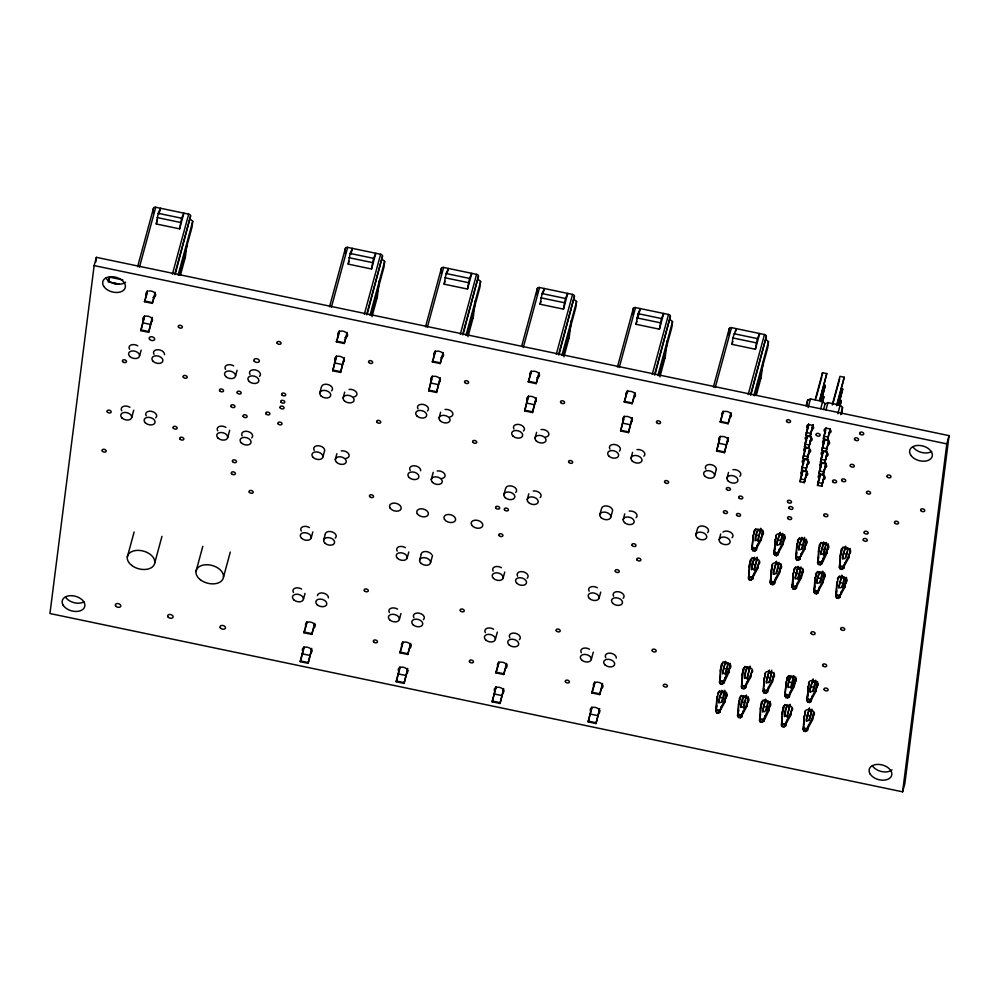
<?xml version="1.0" encoding="UTF-8"?>
<svg xmlns="http://www.w3.org/2000/svg" width="999" height="999" viewBox="0 0 999 999"><rect width="100%" height="100%" fill="white"/><g stroke="black" fill="none" stroke-linecap="round" stroke-linejoin="round"><path stroke-width="1.5" d="M726.485 692.295C727.022 699.687 720.491 704.919 720.104 712.162L718.443 713.236L716.645 712.849L715.709 711.238L716.995 697.227L719.442 690.821M716.47 708.466L716.995 697.227M720.679 668.231L720.154 679.457L720.679 668.231L723.126 661.825M720.866 709.377L725.012 701.885L726.148 693.806M720.516 676.56L719.392 682.242L720.329 683.853L722.127 684.228L723.788 683.166L728.683 672.889L729.807 666.196M729.757 668.968L730.169 663.299M748.338 696.865C748.863 704.258 742.332 709.49 741.957 716.733L740.284 717.794L738.486 717.419L737.549 715.808L738.835 701.798L741.283 695.379M738.311 713.024L738.835 701.798M742.519 672.802L741.995 684.028L742.519 672.802L744.967 666.383M749.575 564.135L749.038 575.362L749.575 564.135L752.01 557.717M742.707 713.948L746.852 706.455L747.989 698.376M755.694 528.721L753.258 535.139L751.972 549.15L752.909 550.761L754.707 551.136L756.368 550.062C756.755 542.819 763.286 537.587 762.749 530.194M753.258 535.139L751.972 549.15M757.117 547.277L761.263 539.785L762.437 530.319M760.676 706.368L760.152 717.594L760.676 706.368L763.124 699.949M763.86 687.212L763.998 680.269L765.434 673.451L765.059 676.348M764.36 677.372L763.086 691.383L764.01 692.994L765.821 693.368L767.482 692.295C767.869 685.052 774.4 679.832 773.863 672.427M780.906 563.761C781.443 571.153 774.912 576.386 774.525 583.628L772.864 584.702L771.066 584.328L770.129 582.717L772.477 564.785L772.115 567.682M770.891 579.932L771.415 568.706M760.526 714.697L759.402 720.379L760.339 721.99L762.137 722.364L763.798 721.303L768.693 711.026L769.804 704.332M769.754 707.105L770.179 701.423M784.59 534.765C785.127 542.157 778.596 547.39 778.209 554.632L776.548 555.706L774.749 555.332L773.813 553.708L776.161 535.789L774.725 542.607M774.575 550.936L775.099 539.697M768.231 689.522L772.377 682.017L773.488 675.324M775.286 580.844L779.42 573.351L780.544 566.658M778.97 551.848L783.104 544.355L784.252 536.276M782.529 710.938L782.005 722.165L782.529 710.938L784.964 704.52M788.648 675.524L786.213 681.942L784.927 695.953L785.863 697.564L787.662 697.939L789.322 696.865C789.709 689.622 796.24 684.39 795.704 676.997M786.213 681.942L784.927 695.953M802.759 568.331C803.283 575.724 796.752 580.956 796.365 588.199L794.704 589.273L792.906 588.886L791.97 587.275L793.256 573.264L795.704 566.858M792.731 584.502L793.256 573.264M806.443 539.335C806.967 546.728 800.436 551.96 800.049 559.203L798.388 560.264L796.59 559.89L795.654 558.279L796.94 544.268L799.387 537.849M796.415 555.494L796.94 544.268M790.084 694.08L794.217 686.588L795.366 678.508M797.127 585.414L801.273 577.922L802.384 571.228M800.811 556.418L804.957 548.926L806.093 540.846M803.87 725.349L803.995 718.406L805.431 711.588L805.069 714.485M804.37 715.509L803.084 729.52L804.02 731.131L805.818 731.505L807.479 730.431C807.929 724.1 812.574 719.442 813.81 713.336L812.387 720.154L808.241 727.647M817.544 681.568C818.081 688.96 811.55 694.193 811.163 701.435L809.502 702.509L807.704 702.122L806.767 700.511L809.115 682.592L807.679 689.41M807.529 697.739L808.054 686.5M824.6 572.902C825.124 580.294 818.606 585.526 818.218 592.769L816.558 593.831L814.747 593.456L813.823 591.845L815.097 577.834L817.544 571.416M814.572 589.06L815.097 577.834M813.448 716.233L813.498 713.461M818.78 548.838L818.256 560.064L818.78 548.838L821.228 542.42M811.925 698.651L816.058 691.158L817.207 683.079M818.968 589.984L823.114 582.492L824.25 574.413M818.631 557.167L817.507 562.849L818.431 564.46L820.241 564.835L821.902 563.773L826.797 553.496L827.934 545.404M827.859 549.575L828.283 543.893M846.44 577.459C846.977 584.865 840.446 590.084 840.059 597.34L838.398 598.401L836.6 598.026L835.664 596.415L836.95 582.405L839.385 575.986M836.413 593.631L836.95 582.405M850.124 548.463C850.661 555.869 844.13 561.088 843.743 568.331L842.082 569.405L840.284 569.03L839.347 567.42L840.634 553.409L843.069 546.99M840.097 564.635L840.634 553.409M840.808 594.555L844.954 587.05L846.103 578.97M721.965 702.11C728.621 688.486 718.593 689.685 718.843 702.921M780.069 544.58C786.725 530.956 776.685 532.155 776.947 545.392M801.91 549.15C808.566 535.526 798.538 536.725 798.788 549.962M820.079 582.717C826.722 569.093 816.695 570.292 816.957 583.516M813.024 691.383C819.679 677.759 809.652 678.958 809.902 692.195M847.864 549.974C844.455 544.705 842.719 557.529 842.482 559.09M94.143 265.584L49.95 613.523L902.609 791.82L904.857 783.566L949.05 435.639L96.391 257.342L94.143 265.584L946.815 443.881L902.609 791.82M95.792 261.975L96.391 257.342M108.978 281.718L109.553 277.148L122.889 279.932M152.909 212.775L153.496 208.192A2.11 1.374 15.2 0 1 155.732 207.255L188.699 214.148A2.11 1.374 15.2 0 1 190.584 215.946L175.125 274.575M152.235 319.031L148.639 332.292L140.809 330.657L144.468 315.734M155.369 293.169L152.31 303.359L144.48 301.723L147.377 290.659M179.62 228.858L181.593 218.207L183.891 213.137L179.62 228.858L156.269 223.976L158.229 213.324L160.539 208.254L158.991 213.973M148.639 332.292L152.298 317.37M152.31 303.359L155.207 292.295M180.482 275.037L185.364 257.043L186.913 244.93M190.185 219.143L192.732 221.254L191.97 227.322L178.933 275.262M344.842 252.909L345.417 248.326A2.11 1.374 15.2 0 1 347.652 247.377L380.631 254.27A2.11 1.374 15.2 0 1 382.517 256.081L367.045 314.71M344.156 359.165L340.559 372.427L332.729 370.779L336.388 355.856M347.29 333.291L344.23 343.494L336.401 341.858L339.298 330.794M371.541 268.993L373.514 258.341L375.811 253.271L371.541 268.993L348.189 264.111L350.162 253.459L352.46 248.389L350.911 254.108M311.688 650.062L308.092 663.311L300.262 661.675L303.921 646.753M314.822 624.188L311.763 634.39L303.933 632.742L306.83 621.69M340.559 372.427L344.218 357.505M344.23 343.494L347.128 332.43M308.092 663.311L311.75 648.388M311.763 634.39L314.66 623.326M371.99 316.671L377.297 297.178L379.408 280.519M382.105 259.278L384.665 261.376L383.891 267.445L370.866 315.397M440.796 272.977L441.383 268.381A2.11 1.374 15.2 0 1 443.618 267.445L476.585 274.338A2.11 1.374 15.2 0 1 478.471 276.149L463.012 334.777M440.122 379.233L436.526 392.482L428.696 390.846L432.355 375.924M443.256 353.359L440.197 363.561L432.367 361.925L435.264 350.861M467.507 289.061L469.48 278.409L471.778 273.339L467.507 289.061L444.155 284.178L446.116 273.526L448.426 268.456L447.265 272.739M407.654 670.129L404.046 683.378L396.216 681.743L399.875 666.82M410.776 644.255L407.729 654.445L399.887 652.809L402.784 641.745M436.526 392.482L440.184 377.56M440.197 363.561L443.094 352.497M404.046 683.378L407.704 668.456M407.729 654.445L410.626 643.393M467.957 336.738L473.251 317.245L475.374 300.587M478.071 279.345L480.619 281.443L479.845 287.512L466.82 335.464M536.563 294.568L537.337 288.449A2.11 1.374 15.2 0 1 539.572 287.512L572.552 294.405A2.11 1.374 15.2 0 1 574.437 296.204L558.965 354.845M535.689 400.774L532.479 412.55L524.65 410.914L528.309 395.991M539.21 373.426L536.163 383.628L528.321 381.993L531.218 370.929M563.473 309.128L565.434 298.476L567.744 293.406L563.473 309.128L540.109 304.245L542.082 293.581L544.38 288.524L543.219 292.807M503.608 690.197L500.012 703.446L492.182 701.81L495.841 686.887M506.743 664.323L503.683 674.512L495.854 672.876L498.751 661.813M532.479 412.55L536.138 397.627M536.163 383.628L539.06 372.565M500.012 703.446L503.671 688.523M503.683 674.512L506.58 663.448M563.923 356.805L569.218 337.312L571.328 320.654M574.025 299.4L576.585 301.511L575.811 307.58L562.787 355.532M632.529 314.635L633.304 308.516A2.11 1.374 15.2 0 1 635.539 307.58L668.506 314.473A2.11 1.374 15.2 0 1 670.391 316.271L654.932 374.912M632.442 417.894L628.446 432.617L620.616 430.981L624.275 416.059M635.177 393.494L632.117 403.696L624.288 402.048L627.185 390.996M659.427 329.183L661.4 318.531L663.698 313.474L659.427 329.183L636.076 324.3L638.036 313.649L640.347 308.591L637.624 318.594M599.575 710.264L595.978 723.513L588.136 721.877L591.795 706.955M602.322 685.789L599.65 694.58L591.82 692.944L594.717 681.88M628.446 432.617L632.105 417.694M632.117 403.696L635.014 392.632M595.978 723.513L599.625 708.591M599.65 694.58L602.547 683.516M659.877 376.873L665.172 357.38L667.295 340.721M669.992 319.468L672.539 321.578L671.778 327.647L658.753 375.599M728.483 334.702L729.27 328.584A2.11 1.374 15.2 0 1 731.505 327.647L764.472 334.54A2.11 1.374 15.2 0 1 766.358 336.338L750.886 394.98M728.408 437.962L724.412 452.684L716.57 451.048L720.229 436.126M731.143 413.561L728.084 423.751L720.254 422.115L723.151 411.051M755.394 349.25L757.354 338.599L759.665 333.541L755.394 349.25L732.042 344.368L732.854 337.949L736.313 328.646L735.526 331.506M724.412 452.684L728.059 437.762M728.084 423.751L730.981 412.699M715.709 711.238L716.832 705.556M721.74 664.323L720.304 671.128M716.645 712.849L717.007 709.952L716.083 708.341M720.329 683.853L720.691 680.956L719.767 679.345M718.443 713.236L718.818 710.326L720.479 709.265L721.228 706.48M722.127 684.228L722.502 681.33L724.163 680.269L730.119 666.071M756.255 395.429L761.138 377.435L763.061 362.3M721.478 693.219L721.852 690.321L718.843 701.398L719.929 702.722L721.59 701.972L724.6 690.896M722.527 673.925L725.536 661.326L722.514 672.402C725.923 677.672 727.659 664.847 727.896 663.286M720.104 712.162L720.479 709.265M723.788 683.166L724.163 680.269M724.55 680.381L724.912 677.484M765.958 339.535L768.506 341.646L767.731 347.714L754.707 395.654M724.188 693.244L724.55 690.346M724.225 693.793L724.625 690.621M725.012 701.885L725.374 698.988M728.683 672.889L729.058 669.992M726.073 697.964L726.435 695.067M749.412 572.464L748.288 578.146L749.225 579.757L751.023 580.132L752.684 579.058C753.134 572.727 757.779 568.069 759.015 561.962L757.579 568.781L753.433 576.286M750.636 560.214L749.2 567.032M753.945 534.115L754.32 531.218M749.225 579.757L749.587 576.86L748.651 575.249M752.909 550.761L753.271 547.864L752.334 546.241M751.023 580.132L751.385 577.235L753.046 576.161L753.808 573.376M754.707 551.136L755.069 548.239L756.73 547.165L757.492 544.38M751.423 569.817L754.42 557.217M752.684 579.058L753.046 576.161M756.368 550.062L756.73 547.165M757.13 557.242C758.266 562.15 755.544 557.942 754.058 560.127M757.854 541.396L760.813 528.246M756.83 560.427L757.192 557.517M737.549 715.808L738.686 710.127M739.897 697.889L738.473 704.695M742.369 681.131L741.233 686.812L742.17 688.423L743.968 688.798L745.641 687.737C746.078 681.393 750.724 676.748 751.96 670.641L750.536 677.459L746.39 684.952M743.581 668.88L742.157 675.699M738.486 717.419L738.86 714.522L737.924 712.911M742.17 688.423L742.544 685.526L741.608 683.915M757.579 568.781L757.954 565.884M761.263 539.785L761.638 536.888M762.324 535.876L762.699 532.966M740.284 717.794L740.659 714.897L742.319 713.835L743.081 711.051M743.968 688.798L744.342 685.901L746.003 684.827L746.765 682.055M741.957 716.733L742.319 713.835M745.641 687.737L746.003 684.827M746.465 695.192L746.066 698.363L745.329 697.152L743.443 697.527L740.684 707.492M750.149 666.196L747.115 679.058M746.852 706.455L747.215 703.558M750.536 677.459L750.898 674.55M747.914 702.534L748.276 699.637M770.129 582.717L771.253 577.035M773.813 553.708L774.937 548.026M771.066 584.328L771.428 581.418L770.504 579.807M774.749 555.332L775.112 552.422L774.188 550.811M772.864 584.702L773.238 581.805L774.899 580.731L775.649 577.946M776.548 555.706L776.922 552.797L778.583 551.735L779.332 548.951M773.263 574.388L776.385 561.538M779.582 535.689L780.069 532.542M775.898 564.685L776.585 561.313M779.907 535.214L780.269 532.317M774.525 583.628L774.899 580.731M778.209 554.632L778.583 551.735M782.329 536.263L782.692 533.366L779.682 544.443L777.684 545.079L776.935 543.868L779.944 532.792M761.75 702.447L760.314 709.265M760.339 721.99L760.701 719.093L759.764 717.482M764.01 692.994L764.385 690.097L763.448 688.486M779.42 573.351L779.794 570.454M783.104 544.355L783.478 541.458M780.494 569.43L780.856 566.533M784.178 540.434L784.54 537.537M762.137 722.364L762.499 719.467L764.16 718.393L770.129 704.208M765.821 693.368L766.183 690.471L767.844 689.397L768.606 686.613M762.537 712.05L765.534 699.462L762.524 710.539C765.933 715.808 767.669 702.984 767.906 701.423M766.221 683.054L769.218 670.454L766.208 681.543C769.617 686.812 771.353 673.988 771.59 672.414M765.172 702.359L765.659 699.2M768.855 673.363L769.342 670.204M763.798 721.303L764.16 718.393M767.482 692.295L767.844 689.397M764.547 718.518L764.922 715.621M769.342 682.242L771.765 670.217M807.142 404.208L807.654 400.137L810.489 398.951L822.714 401.511L825.099 403.796L823.551 409.515M768.693 711.026L769.068 708.116M772.377 682.017L772.739 679.12M773.438 678.109L773.813 675.199M807.354 471.366L804.295 482.604L800.037 481.718L802.684 470.454M802.984 458.516L803.346 455.681L807.604 456.568L807.242 459.403L802.984 458.516L805.656 448.676M811.388 437.962L808.715 447.802L804.457 446.915L807.105 435.651M813.248 424.962L810.189 436.201L805.931 435.314L808.578 424.051M804.295 482.604L806.942 471.341M806.131 468.169L801.872 467.282L801.51 470.117L805.768 471.004L808.416 459.74M808.715 447.802L811.363 436.538M810.189 436.201L812.836 424.937M791.97 587.275L793.094 581.593M795.654 558.279L796.777 552.597M793.955 572.252L794.317 569.355M792.906 588.886L793.281 585.988L792.344 584.378M796.59 559.89L796.965 556.992L796.028 555.382M794.704 589.273L795.079 586.363L796.74 585.302L797.489 582.517M798.388 560.264L798.763 557.367L800.424 556.306L801.173 553.521M822.177 375.524L822.527 372.702L826.785 373.589L819.917 400.374M795.104 578.958L798.114 566.358L795.104 577.434L796.191 578.758L797.851 578.009L800.861 566.933M801.423 540.259L801.797 537.362L798.788 548.439L799.874 549.762L801.535 549.013L804.545 537.937M796.365 588.199L796.74 585.302M800.049 559.203L800.424 556.306M804.17 540.834L804.495 537.387M782.367 719.268L781.243 724.949L782.18 726.56L783.978 726.935L785.639 725.861C786.088 719.53 790.733 714.872 791.97 708.766L790.534 715.584L786.4 723.089M783.591 707.017L782.155 713.835M787.274 678.021L786.9 680.918L788.973 677.172M821.003 396.191L823.838 396.79L822.676 402.609M782.18 726.56L782.542 723.663L781.605 722.052M785.863 697.564L786.225 694.655L785.289 693.044M801.273 577.922L801.635 575.024M804.957 548.926L805.319 546.028M802.334 574L802.697 571.103M806.018 545.004L806.38 542.107M783.978 726.935L784.34 724.038L786.013 722.964L786.762 720.179M787.662 697.939L788.024 695.042L789.697 693.968L790.446 691.183M785.639 725.861L786.013 722.964M789.322 696.865L789.697 693.968M824.412 476.411L821.74 486.251L817.482 485.364L820.129 474.1M826.273 463.411L823.213 474.65L818.955 473.763L821.603 462.5M824.562 462.937L827.234 453.096L824.687 463.049L820.429 462.162L823.076 450.899M828.708 441.496L826.161 451.461L821.902 450.561L824.55 439.298M823.376 438.961L823.738 436.138L827.996 437.025L827.634 439.86L823.376 438.961L825.661 430.532M790.147 704.32L787.125 717.195M790.534 715.584L790.908 712.687M794.217 686.588L794.592 683.691M795.279 682.667L795.654 679.77M821.74 486.251L824.387 474.987M823.213 474.65L825.861 463.386M824.687 463.049L827.334 451.785M826.161 451.461L828.808 440.184M813.823 591.845L814.947 586.163M819.842 544.917L818.418 551.735M814.747 593.456L815.122 590.559L814.185 588.948M818.431 564.46L818.805 561.563L817.869 559.952M816.558 593.831L816.92 590.933L818.581 589.872L819.342 587.087M820.241 564.835L820.604 561.938L822.264 560.864L828.233 546.678M832.254 404.795L839.984 376.348L844.242 377.235L836.962 405.519M818.218 592.769L818.581 589.872M821.902 563.773L822.264 560.864M822.652 560.988L823.026 558.091M841.695 414.21L842.557 407.442L840.159 405.157L827.934 402.597L825.099 403.796M822.339 574.4L822.726 571.228M806.767 700.511L807.891 694.829M804.02 731.131L804.395 728.221L803.458 726.61M807.704 702.122L808.066 699.225L807.142 697.614M823.114 582.492L823.476 579.595M826.797 553.496L827.16 550.586M824.175 578.571L824.55 575.674M805.818 731.505L806.193 728.608L807.854 727.534L808.603 724.75M809.502 702.509L809.877 699.6L811.538 698.538L812.287 695.754M806.218 721.191L809.34 708.341M812.537 682.492L813.024 679.332M808.853 711.488L809.552 708.116M812.861 682.017L813.236 679.12M807.479 730.431L807.854 727.534M811.163 701.435L811.538 698.538M815.284 683.066L815.659 680.169L812.649 691.246L810.639 691.882L809.889 690.671L812.911 679.595M812.387 720.154L812.749 717.257M816.058 691.158L816.433 688.261M817.132 687.237L817.494 684.34M835.664 596.415L836.787 590.734M839.347 567.42L840.471 561.738M841.695 549.487L840.259 556.306M836.6 598.026L836.962 595.129L836.026 593.518M840.284 569.03L840.646 566.133L839.709 564.522M838.398 598.401L838.76 595.504L840.421 594.43L841.183 591.645M842.082 569.405L842.444 566.508L844.105 565.434L844.867 562.649M838.798 588.086L841.92 575.237M845.117 549.4L845.604 546.241M840.059 597.34L840.421 594.43M843.743 568.331L844.105 565.434M844.954 587.05L845.329 584.153M844.492 565.559L848.638 558.054L849.013 555.157M846.016 583.141L846.39 580.244M850.074 551.236L848.638 558.054M137.612 266.671L153.496 208.192M139.435 267.22L155.732 207.255M156.269 223.976L157.43 219.693M145.629 298.551L147.54 291.521M140.809 330.657L144.405 317.395M139.573 355.894L141.134 350.137M131.756 417.407L133.704 410.214M172.402 274.126L188.699 214.148M174.7 274.425L190.584 215.946M178.084 275.187L192.732 221.254M127.31 557.055L134.128 531.967M154.783 562.812L161.975 536.326M235.539 375.961L237.1 370.204M227.722 437.475L229.67 430.282M195.991 571.428L202.809 546.328M223.476 577.172L230.294 552.072M329.533 306.793L345.417 248.326M331.356 307.355L347.652 247.377M348.189 264.111L348.963 261.251M319.767 393.044L321.328 387.287M337.55 338.686L339.086 333.067M332.729 370.779L336.326 357.53M322.952 456.855L324.513 451.098M364.335 314.248L380.631 254.27M343.119 397.927L344.692 392.17M366.621 314.548L382.517 256.081M370.005 315.322L384.665 261.376M311.263 537.662L312.824 531.905M335.314 459.44L336.875 453.683M303.446 599.175L305.02 593.418M323.626 540.247L325.187 534.49M305.457 628.171L306.993 622.552M300.262 661.675L303.858 648.426M425.499 326.86L441.383 268.381M427.322 327.422L443.618 267.445M444.155 284.178L444.93 281.318M433.516 358.753L435.04 353.134M428.696 390.846L431.893 379.071M460.289 334.315L476.585 274.338M439.085 417.994L440.646 412.237M462.587 334.615L478.471 276.149M465.971 335.389L480.619 281.443M407.23 557.717L408.791 551.972M431.268 479.508L433.229 472.315M399.413 619.23L400.974 613.486M419.592 560.314L421.153 554.557M401.423 648.239L402.947 642.619M396.216 681.743L399.825 668.493M430.581 562.612L432.53 555.419M521.865 345.429L537.337 288.449M523.276 347.49L539.572 287.512M540.109 304.245L540.896 301.386M531.006 373.201L528.321 381.993M524.65 410.914L528.658 396.191M503.883 494.692L505.444 488.936M556.256 354.383L572.552 294.405M535.052 438.062L536.613 432.305M558.553 354.682L574.437 296.204M561.925 355.457L576.585 301.511M503.184 577.784L504.745 572.04M527.235 499.575L528.796 493.818M495.379 639.298L497.327 632.105M497.39 668.306L498.913 662.687M492.182 701.81L496.178 687.087M617.419 366.995L633.304 308.516M619.243 367.557L635.539 307.58M636.076 324.3L636.85 321.453M627.734 390.447L624.288 402.048M620.616 430.981L623.813 419.205M599.837 514.76L601.398 509.003M610.826 517.057L612.399 511.301M652.21 374.45L668.506 314.473M631.006 458.129L632.567 452.372M654.507 374.75L670.391 316.271M657.891 375.512L672.539 321.578M599.15 597.852L600.711 592.107M623.201 519.642L624.762 513.886M591.333 659.365L593.294 652.172M593.344 688.373L594.88 682.754M588.136 721.877L591.745 708.616M713.373 387.063L729.27 328.584M715.209 387.624L731.505 327.647M732.042 344.368L732.816 341.508M722.926 413.324L720.254 422.115M716.57 451.048L719.779 439.273M695.804 534.815L697.364 529.07M714.61 475.611L716.171 469.855M748.176 394.518L764.472 334.54M726.972 478.196L728.533 472.44M750.474 394.817L766.358 336.338M753.845 395.579L768.506 341.646M719.155 539.697L720.716 533.953M752.884 538.036L753.596 535.427M757.729 529.607C756.992 531.106 752.21 543.256 757.841 539.885L760.851 528.796M755.107 540.821C756.655 539.235 755.793 527.497 760.439 531.143M754.045 558.603C753.308 560.102 748.526 572.252 754.158 568.881L757.167 557.792M716.62 700.137L717.694 696.216M725.274 674.5L727.909 664.797M754.17 570.392L756.805 560.701M806.106 405.869L807.654 400.137M808.154 407.542L810.489 398.951M815.209 399.65L822.527 372.702M806.418 432.604L808.703 424.175M805.931 435.314L808.603 425.474M816.071 397.989L821.765 377.023M804.944 444.205L807.229 435.776M804.457 446.915L807.504 435.676M771.041 571.603L771.752 568.993M803.471 455.806L805.631 447.252M747.002 667.282C746.265 668.768 741.483 680.931 747.115 677.547L750.124 666.47M819.467 400.537L826.785 373.589M810.064 436.088L813.111 424.837M744.367 678.483C745.366 676.96 745.616 664.585 749.774 669.093M776.26 561.788L773.251 572.877L774.35 574.188L775.998 573.451L779.02 562.362M801.997 467.407L804.158 458.853M801.885 468.706L804.557 458.866M820.841 401.66L825.311 385.189L821.29 401.498M808.591 447.689L811.263 437.849M800.524 479.008L802.809 470.566M800.037 481.718L802.709 471.878M807.604 456.568L809.515 449.55M820.766 408.666L823.838 396.79M807.117 459.29L809.789 449.45M776.385 573.576C776.373 571.753 781.63 562.712 776.223 564.21M807.242 459.403L809.914 449.562M743.318 696.278C742.582 697.764 737.799 709.927 743.431 706.543L746.44 695.466M805.768 471.004L808.316 461.051M804.17 482.48L806.842 472.639M743.431 708.066L745.691 699.75M825.986 409.765L827.934 402.597M823.863 436.251L826.023 427.697M832.704 404.632L839.622 379.183M822.389 447.852L824.674 439.423M821.902 450.561L824.575 440.721M796.578 547.165L797.639 543.256M820.916 459.453L823.201 451.024M820.429 462.162L823.488 450.924M827.996 437.025L830.281 428.596M836.513 405.681L844.242 377.235M827.634 439.86L830.181 429.895M819.442 471.053L821.727 462.612M818.955 473.763L821.628 463.923M838.286 405.307L842.769 388.836L838.748 405.144M763.998 680.269L764.71 677.659M817.969 482.654L820.254 474.213M792.894 576.173L793.593 573.551M817.482 485.364L819.779 476.923M839.659 406.431L841.295 400.437L840.122 406.256M837.824 413.748L840.159 405.157M763.086 691.383L763.835 688.598M823.089 474.537L825.761 464.697M840.609 414.597L842.557 407.442M821.615 486.126L824.287 476.298M797.851 579.532C798.588 578.034 803.371 565.884 797.739 569.255M766.033 709.852C767.12 708.316 769.979 699.712 765.284 702.097M823.638 541.933L820.629 553.009L821.378 554.22L823.376 553.583L826.385 542.507L826.011 545.404L825.274 544.193L823.388 544.567L820.641 554.52M785.838 684.839L786.55 682.23M814.734 580.731L815.796 576.823M823.388 555.094L825.636 546.79M790.684 676.41C789.947 677.909 785.164 690.059 790.796 686.688L793.805 675.599M788.061 687.624C788.186 672.802 798.376 674.475 790.808 688.199M819.58 572.315C818.843 573.801 814.06 585.963 819.692 582.579L822.701 571.503M787 705.406C786.263 706.905 781.48 719.055 787.112 715.684L790.122 704.595M784.377 716.62C785.926 715.034 785.064 703.296 789.709 706.942M845.479 546.49L842.469 557.579C845.878 562.849 847.614 550.024 847.851 548.451M836.575 585.302L837.637 581.381M845.978 556.893L847.489 551.361M841.795 575.499L838.785 586.575C842.194 591.845 843.93 579.02 844.167 577.459M803.995 718.406L804.707 715.796M803.084 729.52L803.845 726.735M841.92 587.275C843.206 585.851 846.453 575.074 841.433 578.396M809.227 708.591L806.218 719.68L807.304 720.991L808.965 720.254L811.975 709.165M809.34 720.379C809.327 718.543 814.585 709.515 809.178 711.013M946.815 443.881L949.05 435.639M109.553 277.148L108.129 281.793L119.306 284.128M144.48 301.723L145.242 299.613M336.401 341.858L337.175 339.747M303.933 632.742L305.082 629.582M432.367 361.925L433.129 359.815M399.887 652.809L401.036 649.65M495.854 672.876L497.002 669.717M591.82 692.944L592.969 689.772M725.162 664.223L726.448 663.436L727.709 663.985M768.968 673.101L771.39 673.126M158.229 213.324L181.593 218.207M350.162 253.459L373.514 258.341M446.116 273.526L469.48 278.409M542.082 293.581L565.434 298.476M638.036 313.649L661.4 318.531M734.003 333.716L757.354 338.599M157.08 217.557L180.432 222.44M349.001 257.692L372.365 262.575M444.967 277.759L468.319 282.642M540.934 297.827L564.285 302.709M636.887 317.894L660.252 322.777M732.854 337.949L756.206 342.844M119.206 284.253L113.362 283.029L116.221 284.116M806.293 432.48L810.551 433.379M144.58 300.974L152.41 302.61M336.501 341.096L344.33 342.744M432.467 361.163L440.297 362.799M528.421 381.231L536.251 382.867M624.387 401.298L632.217 402.934M720.341 421.366L728.171 423.002M804.819 444.08L809.078 444.98M822.264 447.727L826.523 448.626M820.791 459.328L825.049 460.227M142.557 322.764L150.387 324.4M334.478 362.887L342.307 364.523M430.444 382.954L438.274 384.59M526.398 403.022L534.228 404.657M622.365 423.089L630.194 424.725M718.318 443.156L726.161 444.792M819.317 470.929L823.576 471.828M140.896 329.895L148.739 331.531M332.829 370.03L340.659 371.665M428.783 390.097L436.613 391.733M524.75 410.164L532.579 411.8M620.716 430.232L628.546 431.868M716.67 450.299L724.5 451.935M800.399 478.883L804.657 479.77M817.844 482.529L822.102 483.416M753.271 547.864L755.069 548.239M775.112 552.422L776.922 552.797M796.965 556.992L798.763 557.367M818.805 561.563L820.604 561.938M840.646 566.133L842.444 566.508M749.587 576.86L751.385 577.235M771.428 581.418L773.238 581.805M793.281 585.988L795.079 586.363M815.122 590.559L816.92 590.933M836.962 595.129L838.76 595.504M720.691 680.956L722.502 681.33M742.544 685.526L744.342 685.901M764.385 690.097L766.183 690.471M786.225 694.655L788.024 695.042M808.066 699.225L809.877 699.6M717.007 709.952L718.818 710.326M738.86 714.522L740.659 714.897M760.701 719.093L762.499 719.467M782.542 723.663L784.34 724.038M804.395 728.221L806.193 728.608M304.033 631.992L311.863 633.628M399.987 652.06L407.817 653.696M495.954 672.127L503.783 673.763M591.908 692.195L599.737 693.83M302.01 653.783L309.84 655.419M397.964 673.85L405.794 675.486M493.931 693.918L501.76 695.554M589.885 713.985L597.727 715.621M300.349 660.926L308.179 662.562M396.316 680.993L404.145 682.629M492.282 701.061L500.112 702.697M588.236 721.116L596.066 722.764M892.045 769.879A11.613 7.555 15.2 0 1 872.402 765.771M84.178 601.773A11.613 7.555 15.2 0 1 65.447 597.027M125.612 282.155A11.613 7.555 15.2 0 1 105.969 278.059M931.655 451.536A11.613 7.555 15.2 0 1 912.924 446.79M802.234 475.199A3.571 2.323 15.2 0 1 801.747 471.516A3.571 2.323 15.2 0 1 807.092 472.627A3.571 2.323 15.2 0 1 805.718 475.936M819.679 478.858A3.571 2.323 15.2 0 1 819.192 475.162A3.571 2.323 15.2 0 1 824.537 476.273A3.571 2.323 15.2 0 1 823.164 479.582M803.708 463.611A3.571 2.323 15.2 0 1 803.221 459.915A3.571 2.323 15.2 0 1 808.566 461.026A3.571 2.323 15.2 0 1 807.192 464.335M819.979 466.133A3.571 2.323 15.2 0 1 821.665 463.236A3.571 2.323 15.2 0 1 826.323 465.084A3.571 2.323 15.2 0 1 824.637 467.982M804.008 450.886A3.571 2.323 15.2 0 1 805.681 447.989A3.571 2.323 15.2 0 1 810.351 449.837A3.571 2.323 15.2 0 1 808.666 452.734M822.627 455.656A3.571 2.323 15.2 0 1 822.14 451.96A3.571 2.323 15.2 0 1 827.484 453.084A3.571 2.323 15.2 0 1 826.111 456.381M806.655 440.409A3.571 2.323 15.2 0 1 806.168 436.713A3.571 2.323 15.2 0 1 811.513 437.824A3.571 2.323 15.2 0 1 810.139 441.133M822.926 442.944A3.571 2.323 15.2 0 1 824.612 440.035A3.571 2.323 15.2 0 1 829.27 441.883A3.571 2.323 15.2 0 1 827.584 444.78M806.955 427.697A3.571 2.323 15.2 0 1 808.628 424.787A3.571 2.323 15.2 0 1 813.298 426.635A3.571 2.323 15.2 0 1 811.613 429.533M825.574 432.455A3.571 2.323 15.2 0 1 825.087 428.758A3.571 2.323 15.2 0 1 830.431 429.882A3.571 2.323 15.2 0 1 829.058 433.191M410.177 470.429A5.632 3.659 15.2 0 1 414.198 465.771A5.632 3.659 15.2 0 1 420.666 470.754M437.25 470.979A5.632 3.659 15.2 0 1 444.58 473.876A5.632 3.659 15.2 0 1 441.945 478.446M417.982 408.953A5.632 3.659 15.2 0 1 423.439 404.47A5.632 3.659 15.2 0 1 427.51 410.951M445.054 409.503A5.632 3.659 15.2 0 1 452.397 412.4A5.632 3.659 15.2 0 1 449.75 416.97M154.008 354.358A5.632 3.659 15.2 0 1 158.029 349.7A5.632 3.659 15.2 0 1 164.498 354.67M129.583 349.25A5.632 3.659 15.2 0 1 131.019 345.017A5.632 3.659 15.2 0 1 137.725 345.829M146.204 415.834A5.632 3.659 15.2 0 1 151.661 411.351A5.632 3.659 15.2 0 1 155.719 417.819M121.778 410.726A5.632 3.659 15.2 0 1 123.214 406.493A5.632 3.659 15.2 0 1 129.92 407.305M249.987 374.425A5.632 3.659 15.2 0 1 255.432 369.942A5.632 3.659 15.2 0 1 259.503 376.411M225.549 369.318A5.632 3.659 15.2 0 1 226.985 365.085A5.632 3.659 15.2 0 1 233.691 365.896M242.17 435.901A5.632 3.659 15.2 0 1 247.627 431.418A5.632 3.659 15.2 0 1 251.698 437.887M217.745 430.794A5.632 3.659 15.2 0 1 219.168 426.561A5.632 3.659 15.2 0 1 225.886 427.372M314.21 450.374A5.632 3.659 15.2 0 1 318.231 445.716A5.632 3.659 15.2 0 1 324.7 450.686M341.283 450.911A5.632 3.659 15.2 0 1 348.626 453.808A5.632 3.659 15.2 0 1 345.979 458.379M321.516 386.913A5.632 3.659 15.2 0 1 328.883 384.827A5.632 3.659 15.2 0 1 331.543 390.884M349.101 389.435A5.632 3.659 15.2 0 1 356.431 392.332A5.632 3.659 15.2 0 1 353.783 396.903M601.598 508.591A5.632 3.659 15.2 0 1 607.554 506.081A5.632 3.659 15.2 0 1 612.587 510.889M629.17 511.101A5.632 3.659 15.2 0 1 635.726 513.074A5.632 3.659 15.2 0 1 636.051 517.669M609.914 449.088A5.632 3.659 15.2 0 1 615.359 444.605A5.632 3.659 15.2 0 1 619.43 451.086M636.975 449.625A5.632 3.659 15.2 0 1 643.543 451.598A5.632 3.659 15.2 0 1 643.856 456.193M505.631 488.523A5.632 3.659 15.2 0 1 512.999 486.438A5.632 3.659 15.2 0 1 515.659 492.495M533.216 491.033A5.632 3.659 15.2 0 1 539.772 493.007A5.632 3.659 15.2 0 1 540.084 497.602M513.948 429.021A5.632 3.659 15.2 0 1 519.405 424.538A5.632 3.659 15.2 0 1 523.464 431.019M541.021 429.558A5.632 3.659 15.2 0 1 548.351 432.467A5.632 3.659 15.2 0 1 545.716 437.038M697.552 528.646A5.632 3.659 15.2 0 1 704.919 526.573A5.632 3.659 15.2 0 1 707.579 532.617M722.951 532.092A5.632 3.659 15.2 0 1 730.631 532.317A5.632 3.659 15.2 0 1 732.005 537.737M705.868 469.155A5.632 3.659 15.2 0 1 709.889 464.498A5.632 3.659 15.2 0 1 716.358 469.48M732.941 469.692A5.632 3.659 15.2 0 1 739.497 471.665A5.632 3.659 15.2 0 1 739.809 476.261M613.598 596.316A5.632 3.659 15.2 0 1 619.055 591.833A5.632 3.659 15.2 0 1 623.114 598.314M589.173 591.208A5.632 3.659 15.2 0 1 590.609 586.987A5.632 3.659 15.2 0 1 597.315 587.799M605.794 657.792A5.632 3.659 15.2 0 1 609.802 653.134A5.632 3.659 15.2 0 1 616.271 658.116M581.356 652.684A5.632 3.659 15.2 0 1 582.792 648.463A5.632 3.659 15.2 0 1 589.497 649.263M143.307 320.117A4.92 3.209 15.2 0 1 148.077 316.196A4.92 3.209 15.2 0 1 151.636 321.865M148.814 291.009A4.92 3.209 15.2 0 1 155.232 293.556A4.92 3.209 15.2 0 1 152.909 297.552M146.491 295.005A4.92 3.209 15.2 0 1 146.903 291.808M421.166 554.208A5.632 3.659 15.2 0 1 425.686 551.535A5.632 3.659 15.2 0 1 431.655 554.532M397.252 551.086A5.632 3.659 15.2 0 1 398.676 546.853A5.632 3.659 15.2 0 1 405.382 547.664M413.861 617.669A5.632 3.659 15.2 0 1 419.318 613.186A5.632 3.659 15.2 0 1 423.376 619.655M389.435 612.562A5.632 3.659 15.2 0 1 390.871 608.329A5.632 3.659 15.2 0 1 397.577 609.14M517.632 576.261A5.632 3.659 15.2 0 1 523.089 571.765A5.632 3.659 15.2 0 1 527.147 578.246M493.206 571.153A5.632 3.659 15.2 0 1 494.642 566.92A5.632 3.659 15.2 0 1 501.348 567.732M509.827 637.737A5.632 3.659 15.2 0 1 515.284 633.241A5.632 3.659 15.2 0 1 519.343 639.722M485.402 632.629A5.632 3.659 15.2 0 1 486.838 628.396A5.632 3.659 15.2 0 1 493.543 629.208M325.212 534.14A5.632 3.659 15.2 0 1 332.567 532.055A5.632 3.659 15.2 0 1 335.227 538.111M301.286 531.018A5.632 3.659 15.2 0 1 302.722 526.785A5.632 3.659 15.2 0 1 309.428 527.597M317.395 595.616A5.632 3.659 15.2 0 1 323.364 593.119A5.632 3.659 15.2 0 1 328.384 597.914M293.481 592.494A5.632 3.659 15.2 0 1 294.905 588.261A5.632 3.659 15.2 0 1 301.611 589.073M719.08 440.522A4.92 3.209 15.2 0 1 723.85 436.588A4.92 3.209 15.2 0 1 727.409 442.257M722.265 415.397A4.92 3.209 15.2 0 1 727.035 411.476A4.92 3.209 15.2 0 1 730.594 417.145M623.114 420.454A4.92 3.209 15.2 0 1 627.884 416.533A4.92 3.209 15.2 0 1 631.443 422.19M626.298 395.342A4.92 3.209 15.2 0 1 631.081 391.408A4.92 3.209 15.2 0 1 634.627 397.078M527.147 400.387A4.92 3.209 15.2 0 1 531.93 396.466A4.92 3.209 15.2 0 1 535.476 402.122M530.344 375.274A4.92 3.209 15.2 0 1 532.654 371.266A4.92 3.209 15.2 0 1 539.073 373.813A4.92 3.209 15.2 0 1 536.763 377.809M431.193 380.319A4.92 3.209 15.2 0 1 435.964 376.398A4.92 3.209 15.2 0 1 439.523 382.068M434.378 355.207A4.92 3.209 15.2 0 1 436.7 351.211A4.92 3.209 15.2 0 1 443.119 353.746A4.92 3.209 15.2 0 1 440.796 357.742M335.227 360.252A4.92 3.209 15.2 0 1 339.997 356.331A4.92 3.209 15.2 0 1 343.556 362M338.424 335.14A4.92 3.209 15.2 0 1 340.734 331.144A4.92 3.209 15.2 0 1 347.153 333.678A4.92 3.209 15.2 0 1 344.842 337.687M305.944 626.036A4.92 3.209 15.2 0 1 310.714 622.102A4.92 3.209 15.2 0 1 314.273 627.772M302.759 651.148A4.92 3.209 15.2 0 1 307.53 647.227A4.92 3.209 15.2 0 1 311.089 652.884M401.91 646.091A4.92 3.209 15.2 0 1 406.68 642.17A4.92 3.209 15.2 0 1 410.239 647.839M398.713 671.216A4.92 3.209 15.2 0 1 403.496 667.282A4.92 3.209 15.2 0 1 407.043 672.951M497.864 666.158A4.92 3.209 15.2 0 1 502.647 662.237A4.92 3.209 15.2 0 1 506.193 667.906M494.68 691.283A4.92 3.209 15.2 0 1 499.45 687.349A4.92 3.209 15.2 0 1 503.009 693.019M593.831 686.226A4.92 3.209 15.2 0 1 598.601 682.305A4.92 3.209 15.2 0 1 602.16 687.974M590.646 711.35A4.92 3.209 15.2 0 1 595.416 707.417A4.92 3.209 15.2 0 1 598.975 713.086M765.634 706.917A4.92 3.209 15.2 0 1 763.286 705.981M761.675 704.445A4.92 3.209 15.2 0 1 766.445 700.524A4.92 3.209 15.2 0 1 770.004 706.193M769.317 677.921A4.92 3.209 15.2 0 1 766.97 676.985M765.359 675.449A4.92 3.209 15.2 0 1 770.129 671.528A4.92 3.209 15.2 0 1 773.688 677.197M791.121 682.479A4.92 3.209 15.2 0 1 788.773 681.543M787.162 680.007A4.92 3.209 15.2 0 1 791.932 676.086A4.92 3.209 15.2 0 1 795.491 681.755M783.478 709.003A4.92 3.209 15.2 0 1 788.248 705.082A4.92 3.209 15.2 0 1 791.807 710.751M809.252 716.033A4.92 3.209 15.2 0 1 806.905 715.109M805.294 713.573A4.92 3.209 15.2 0 1 810.064 709.64A4.92 3.209 15.2 0 1 813.623 715.309M812.936 687.037A4.92 3.209 15.2 0 1 810.589 686.113M808.978 684.565A4.92 3.209 15.2 0 1 813.748 680.644A4.92 3.209 15.2 0 1 817.307 686.313M743.543 670.891A4.92 3.209 15.2 0 1 748.313 666.97A4.92 3.209 15.2 0 1 751.872 672.627M725.699 668.793A4.92 3.209 15.2 0 1 723.351 667.869M721.74 666.333A4.92 3.209 15.2 0 1 726.51 662.399A4.92 3.209 15.2 0 1 730.069 668.069M722.015 697.801A4.92 3.209 15.2 0 1 719.667 696.865M717.607 693.593A4.92 3.209 15.2 0 1 724.05 691.77A4.92 3.209 15.2 0 1 726.385 697.065M743.818 702.359A4.92 3.209 15.2 0 1 741.47 701.423M739.859 699.887A4.92 3.209 15.2 0 1 744.63 695.966A4.92 3.209 15.2 0 1 748.189 701.623M798.213 573.813A4.92 3.209 15.2 0 1 795.853 572.889M794.242 571.353A4.92 3.209 15.2 0 1 799.025 567.42A4.92 3.209 15.2 0 1 802.572 573.089M801.897 544.817A4.92 3.209 15.2 0 1 799.537 543.893M797.926 542.345A4.92 3.209 15.2 0 1 802.709 538.424A4.92 3.209 15.2 0 1 806.255 544.093M823.7 549.375A4.92 3.209 15.2 0 1 821.353 548.451M819.742 546.915A4.92 3.209 15.2 0 1 824.512 542.981A4.92 3.209 15.2 0 1 828.071 548.651M820.017 578.384A4.92 3.209 15.2 0 1 817.669 577.447M816.058 575.911A4.92 3.209 15.2 0 1 820.828 571.99A4.92 3.209 15.2 0 1 824.387 577.647M841.832 582.941A4.92 3.209 15.2 0 1 839.472 582.005M837.424 578.733A4.92 3.209 15.2 0 1 843.868 576.91A4.92 3.209 15.2 0 1 846.19 582.217M845.516 553.946A4.92 3.209 15.2 0 1 843.156 553.009M841.545 551.473A4.92 3.209 15.2 0 1 846.328 547.552A4.92 3.209 15.2 0 1 849.874 553.209M780.082 540.259A4.92 3.209 15.2 0 1 777.734 539.323M776.123 537.787A4.92 3.209 15.2 0 1 780.893 533.866A4.92 3.209 15.2 0 1 784.452 539.535M758.278 535.701A4.92 3.209 15.2 0 1 755.931 534.765M754.32 533.229A4.92 3.209 15.2 0 1 759.09 529.308A4.92 3.209 15.2 0 1 762.649 534.977M754.595 564.697A4.92 3.209 15.2 0 1 752.247 563.773M750.636 562.225A4.92 3.209 15.2 0 1 755.406 558.304A4.92 3.209 15.2 0 1 758.965 563.973M772.439 566.783A4.92 3.209 15.2 0 1 777.21 562.862A4.92 3.209 15.2 0 1 780.768 568.531M377.297 297.178A2.11 1.374 15.2 0 1 376.111 298.152M473.251 317.245A2.11 1.374 15.2 0 1 472.077 318.219M569.218 337.312A2.11 1.374 15.2 0 1 568.993 337.799M568.493 338.149A2.11 1.374 15.2 0 1 568.031 338.274M665.172 357.38A2.11 1.374 15.2 0 1 663.748 358.379M761.138 377.435A2.11 1.374 15.2 0 1 759.702 378.446M185.364 257.043A2.11 1.374 15.2 0 1 184.428 257.967M870.166 774.013A11.613 7.555 15.2 0 0 889.809 778.121A11.613 7.555 15.2 0 0 881.418 764.759A11.613 7.555 15.2 0 0 870.166 774.013M63.212 605.282A11.613 7.555 15.2 0 0 82.855 609.39A11.613 7.555 15.2 0 0 74.475 596.028A11.613 7.555 15.2 0 0 63.212 605.282M103.734 286.301A11.613 7.555 15.2 0 0 123.376 290.409A11.613 7.555 15.2 0 0 114.985 277.048A11.613 7.555 15.2 0 0 103.734 286.301M910.676 455.032A11.613 7.555 15.2 0 0 930.319 459.14A11.613 7.555 15.2 0 0 921.94 445.779A11.613 7.555 15.2 0 0 910.676 455.032M231.481 473.576A2.11 1.374 15.2 0 0 235.052 474.313A2.11 1.374 15.2 0 0 233.529 471.89A2.11 1.374 15.2 0 0 231.481 473.576M237.25 392.919A2.11 1.374 15.2 0 0 240.821 393.668A2.11 1.374 15.2 0 0 239.298 391.233A2.11 1.374 15.2 0 0 237.25 392.919M281.793 394.792A2.11 1.374 15.2 0 0 285.352 395.529A2.11 1.374 15.2 0 0 283.828 393.107A2.11 1.374 15.2 0 0 281.793 394.792M632.067 545.429A2.11 1.374 15.2 0 0 635.639 546.178A2.11 1.374 15.2 0 0 634.115 543.743A2.11 1.374 15.2 0 0 632.067 545.429M723.563 512.462A2.11 1.374 15.2 0 0 727.135 513.211A2.11 1.374 15.2 0 0 725.611 510.789A2.11 1.374 15.2 0 0 723.563 512.462M726.51 489.273A2.11 1.374 15.2 0 0 730.082 490.01A2.11 1.374 15.2 0 0 728.558 487.587A2.11 1.374 15.2 0 0 726.51 489.273M504.495 509.827A2.11 1.374 15.2 0 0 508.066 510.564A2.11 1.374 15.2 0 0 506.543 508.141A2.11 1.374 15.2 0 0 504.495 509.827M495.766 508.004A2.11 1.374 15.2 0 0 499.338 508.741A2.11 1.374 15.2 0 0 497.814 506.318A2.11 1.374 15.2 0 0 495.766 508.004M786.625 421.466A2.11 1.374 15.2 0 0 790.197 422.215A2.11 1.374 15.2 0 0 788.673 419.78A2.11 1.374 15.2 0 0 786.625 421.466M179.907 438.973A2.11 1.374 15.2 0 0 183.479 439.722A2.11 1.374 15.2 0 0 181.955 437.287A2.11 1.374 15.2 0 0 179.907 438.973M173.239 428.047A2.11 1.374 15.2 0 0 176.798 428.796A2.11 1.374 15.2 0 0 175.275 426.373A2.11 1.374 15.2 0 0 173.239 428.047M122.577 361.501A2.11 1.374 15.2 0 0 126.149 362.237A2.11 1.374 15.2 0 0 124.625 359.815A2.11 1.374 15.2 0 0 122.577 361.501M183.279 377.16A2.11 1.374 15.2 0 0 186.85 377.909A2.11 1.374 15.2 0 0 185.327 375.487A2.11 1.374 15.2 0 0 183.279 377.16M219.618 390.721A2.11 1.374 15.2 0 0 223.189 391.458A2.11 1.374 15.2 0 0 221.666 389.036A2.11 1.374 15.2 0 0 219.618 390.721M280.132 407.829A2.11 1.374 15.2 0 0 283.704 408.579A2.11 1.374 15.2 0 0 282.18 406.156A2.11 1.374 15.2 0 0 280.132 407.829M863.336 540.209A2.11 1.374 15.2 0 0 866.907 540.946A2.11 1.374 15.2 0 0 865.384 538.523A2.11 1.374 15.2 0 0 863.336 540.209M280.869 402.035A2.11 1.374 15.2 0 0 284.44 402.784A2.11 1.374 15.2 0 0 282.917 400.362A2.11 1.374 15.2 0 0 280.869 402.035M376.823 422.102A2.11 1.374 15.2 0 0 380.394 422.852A2.11 1.374 15.2 0 0 378.871 420.417A2.11 1.374 15.2 0 0 376.823 422.102M472.789 442.17A2.11 1.374 15.2 0 0 476.361 442.919A2.11 1.374 15.2 0 0 474.837 440.484A2.11 1.374 15.2 0 0 472.789 442.17M568.756 462.237A2.11 1.374 15.2 0 0 572.315 462.987A2.11 1.374 15.2 0 0 570.791 460.551A2.11 1.374 15.2 0 0 568.756 462.237M664.71 482.305A2.11 1.374 15.2 0 0 668.281 483.054A2.11 1.374 15.2 0 0 666.758 480.619A2.11 1.374 15.2 0 0 664.71 482.305M364.373 590.659A2.11 1.374 15.2 0 0 367.944 591.408A2.11 1.374 15.2 0 0 366.421 588.985A2.11 1.374 15.2 0 0 364.373 590.659M460.339 610.726A2.11 1.374 15.2 0 0 463.911 611.475A2.11 1.374 15.2 0 0 462.387 609.053A2.11 1.374 15.2 0 0 460.339 610.726M556.293 630.794A2.11 1.374 15.2 0 0 559.865 631.543A2.11 1.374 15.2 0 0 558.341 629.12A2.11 1.374 15.2 0 0 556.293 630.794M652.26 650.861A2.11 1.374 15.2 0 0 655.831 651.61A2.11 1.374 15.2 0 0 654.308 649.188A2.11 1.374 15.2 0 0 652.26 650.861M787.736 518.444A2.11 1.374 15.2 0 0 791.308 519.193A2.11 1.374 15.2 0 0 789.784 516.758A2.11 1.374 15.2 0 0 787.736 518.444M736.65 515.197A2.11 1.374 15.2 0 0 740.222 515.946A2.11 1.374 15.2 0 0 738.698 513.523A2.11 1.374 15.2 0 0 736.65 515.197M738.86 497.802A2.11 1.374 15.2 0 0 742.432 498.551A2.11 1.374 15.2 0 0 740.908 496.128A2.11 1.374 15.2 0 0 738.86 497.802M499.001 535.464A2.11 1.374 15.2 0 0 502.572 536.213A2.11 1.374 15.2 0 0 501.048 533.778A2.11 1.374 15.2 0 0 499.001 535.464M369.618 496.503A2.11 1.374 15.2 0 0 373.189 497.252A2.11 1.374 15.2 0 0 371.665 494.817A2.11 1.374 15.2 0 0 369.618 496.503M822.776 665.684A2.11 1.374 15.2 0 0 826.335 666.42A2.11 1.374 15.2 0 0 824.812 663.998A2.11 1.374 15.2 0 0 822.776 665.684M107.23 411.863A2.11 1.374 15.2 0 0 110.802 412.612A2.11 1.374 15.2 0 0 109.278 410.189A2.11 1.374 15.2 0 0 107.23 411.863M368.743 362.362A2.11 1.374 15.2 0 0 372.315 363.112A2.11 1.374 15.2 0 0 370.791 360.676A2.11 1.374 15.2 0 0 368.743 362.362M464.71 382.43A2.11 1.374 15.2 0 0 468.281 383.179A2.11 1.374 15.2 0 0 466.758 380.744A2.11 1.374 15.2 0 0 464.71 382.43M560.676 402.497A2.11 1.374 15.2 0 0 564.235 403.246A2.11 1.374 15.2 0 0 562.712 400.811A2.11 1.374 15.2 0 0 560.676 402.497M656.63 422.565A2.11 1.374 15.2 0 0 660.202 423.314A2.11 1.374 15.2 0 0 658.678 420.879A2.11 1.374 15.2 0 0 656.63 422.565M663.473 685.951A2.11 1.374 15.2 0 0 667.045 686.7A2.11 1.374 15.2 0 0 665.521 684.278A2.11 1.374 15.2 0 0 663.473 685.951M565.484 681.842A2.11 1.374 15.2 0 0 569.055 682.579A2.11 1.374 15.2 0 0 567.532 680.157A2.11 1.374 15.2 0 0 565.484 681.842M469.53 661.775A2.11 1.374 15.2 0 0 473.089 662.524A2.11 1.374 15.2 0 0 471.565 660.089A2.11 1.374 15.2 0 0 469.53 661.775M373.564 641.708A2.11 1.374 15.2 0 0 377.135 642.457A2.11 1.374 15.2 0 0 375.612 640.022A2.11 1.374 15.2 0 0 373.564 641.708M178.446 327.035A2.11 1.374 15.2 0 0 182.018 327.784A2.11 1.374 15.2 0 0 180.494 325.349A2.11 1.374 15.2 0 0 178.446 327.035M102.26 451.011A2.11 1.374 15.2 0 0 105.819 451.76A2.11 1.374 15.2 0 0 104.296 449.338A2.11 1.374 15.2 0 0 102.26 451.011M850.361 466.046A2.11 1.374 15.2 0 0 853.933 466.795A2.11 1.374 15.2 0 0 852.409 464.373A2.11 1.374 15.2 0 0 850.361 466.046M823.925 515.596A2.11 1.374 15.2 0 0 827.497 516.346A2.11 1.374 15.2 0 0 825.973 513.911A2.11 1.374 15.2 0 0 823.925 515.596M615.334 571.403A2.11 1.374 15.2 0 0 618.905 572.14A2.11 1.374 15.2 0 0 617.382 569.717A2.11 1.374 15.2 0 0 615.334 571.403M887.075 476.698A2.11 1.374 15.2 0 0 890.646 477.447A2.11 1.374 15.2 0 0 889.122 475.024A2.11 1.374 15.2 0 0 887.075 476.698M894.642 522.939A2.11 1.374 15.2 0 0 898.201 523.688A2.11 1.374 15.2 0 0 896.677 521.253A2.11 1.374 15.2 0 0 894.642 522.939M859.839 433.803A2.11 1.374 15.2 0 0 863.398 434.54A2.11 1.374 15.2 0 0 861.875 432.117A2.11 1.374 15.2 0 0 859.839 433.803M841.795 480.631A2.11 1.374 15.2 0 0 845.366 481.381A2.11 1.374 15.2 0 0 843.843 478.946A2.11 1.374 15.2 0 0 841.795 480.631M278.109 423.788A2.11 1.374 15.2 0 0 281.668 424.525A2.11 1.374 15.2 0 0 280.145 422.102A2.11 1.374 15.2 0 0 278.109 423.788M243.207 416.483A2.11 1.374 15.2 0 0 246.778 417.232A2.11 1.374 15.2 0 0 245.255 414.81A2.11 1.374 15.2 0 0 243.207 416.483M249.275 492.17A2.11 1.374 15.2 0 0 252.834 492.919A2.11 1.374 15.2 0 0 251.311 490.497A2.11 1.374 15.2 0 0 249.275 492.17M277.148 343.206A2.11 1.374 15.2 0 0 280.719 343.956A2.11 1.374 15.2 0 0 279.196 341.533A2.11 1.374 15.2 0 0 277.148 343.206M811.188 633.491A2.11 1.374 15.2 0 0 814.759 634.24A2.11 1.374 15.2 0 0 813.236 631.805A2.11 1.374 15.2 0 0 811.188 633.491M789.035 508.304A2.11 1.374 15.2 0 0 792.594 509.04A2.11 1.374 15.2 0 0 791.071 506.618A2.11 1.374 15.2 0 0 789.035 508.304M832.704 481.705A2.11 1.374 15.2 0 0 836.275 482.455A2.11 1.374 15.2 0 0 834.752 480.019A2.11 1.374 15.2 0 0 832.704 481.705M864.26 532.954A2.11 1.374 15.2 0 0 867.819 533.703A2.11 1.374 15.2 0 0 866.295 531.268A2.11 1.374 15.2 0 0 864.26 532.954M787.587 502.035A2.11 1.374 15.2 0 0 791.158 502.784A2.11 1.374 15.2 0 0 789.622 500.349A2.11 1.374 15.2 0 0 787.587 502.035M920.828 510.551A2.11 1.374 15.2 0 0 924.4 511.301A2.11 1.374 15.2 0 0 922.876 508.866A2.11 1.374 15.2 0 0 920.828 510.551M824.187 689.785A2.11 1.374 15.2 0 0 827.759 690.534A2.11 1.374 15.2 0 0 826.235 688.111A2.11 1.374 15.2 0 0 824.187 689.785M265.934 413.798A2.11 1.374 15.2 0 0 269.505 414.548A2.11 1.374 15.2 0 0 267.982 412.112A2.11 1.374 15.2 0 0 265.934 413.798M231.044 406.506A2.11 1.374 15.2 0 0 234.615 407.242A2.11 1.374 15.2 0 0 233.092 404.82A2.11 1.374 15.2 0 0 231.044 406.506M636.95 559.852A2.11 1.374 15.2 0 0 640.521 560.589A2.11 1.374 15.2 0 0 638.998 558.166A2.11 1.374 15.2 0 0 636.95 559.852M232.555 461.588A2.11 1.374 15.2 0 0 236.126 462.337A2.11 1.374 15.2 0 0 234.603 459.902A2.11 1.374 15.2 0 0 232.555 461.588M866.645 492.969A2.11 1.374 15.2 0 0 870.216 493.718A2.11 1.374 15.2 0 0 868.693 491.283A2.11 1.374 15.2 0 0 866.645 492.969M840.833 629.27A2.11 1.374 15.2 0 0 844.405 630.019A2.11 1.374 15.2 0 0 842.881 627.584A2.11 1.374 15.2 0 0 840.833 629.27M816.233 435.102A2.11 1.374 15.2 0 0 819.804 435.851A2.11 1.374 15.2 0 0 818.281 433.416A2.11 1.374 15.2 0 0 816.233 435.102M854.62 439.548A2.11 1.374 15.2 0 0 858.191 440.297A2.11 1.374 15.2 0 0 856.667 437.874A2.11 1.374 15.2 0 0 854.62 439.548M115.559 605.844A2.81 1.836 15.2 0 0 120.317 606.843A2.81 1.836 15.2 0 0 118.282 603.608A2.81 1.836 15.2 0 0 115.559 605.844M167.894 616.795A2.81 1.836 15.2 0 0 172.652 617.782A2.81 1.836 15.2 0 0 170.629 614.547A2.81 1.836 15.2 0 0 167.894 616.795M220.255 627.734A2.81 1.836 15.2 0 0 225.012 628.733A2.81 1.836 15.2 0 0 222.977 625.499A2.81 1.836 15.2 0 0 220.255 627.734M254.133 360.951A2.81 1.836 15.2 0 0 258.891 361.95A2.81 1.836 15.2 0 0 256.868 358.716A2.81 1.836 15.2 0 0 254.133 360.951M149.438 339.061A2.81 1.836 15.2 0 0 154.208 340.06A2.81 1.836 15.2 0 0 152.173 336.825A2.81 1.836 15.2 0 0 149.438 339.061M471.678 525.087A5.982 3.896 15.2 0 0 481.793 527.197A5.982 3.896 15.2 0 0 477.485 520.329A5.982 3.896 15.2 0 0 471.678 525.087M444.48 519.405A5.982 3.896 15.2 0 0 454.595 521.515A5.982 3.896 15.2 0 0 450.274 514.635A5.982 3.896 15.2 0 0 444.48 519.405M417.282 513.711A5.982 3.896 15.2 0 0 427.397 515.821A5.982 3.896 15.2 0 0 423.077 508.953A5.982 3.896 15.2 0 0 417.282 513.711M390.072 508.029A5.982 3.896 15.2 0 0 400.187 510.139A5.982 3.896 15.2 0 0 395.879 503.259A5.982 3.896 15.2 0 0 390.072 508.029M293.743 599.787A5.632 3.659 15.2 0 0 303.147 600.074A5.632 3.659 15.2 0 0 296.978 594.193A5.632 3.659 15.2 0 0 293.743 599.787M317.095 604.67A5.632 3.659 15.2 0 0 326.498 604.957A5.632 3.659 15.2 0 0 320.342 599.075A5.632 3.659 15.2 0 0 317.095 604.67M301.561 538.274A5.632 3.659 15.2 0 0 310.951 538.561A5.632 3.659 15.2 0 0 304.795 532.679A5.632 3.659 15.2 0 0 301.561 538.274M324.912 543.156A5.632 3.659 15.2 0 0 334.315 543.444A5.632 3.659 15.2 0 0 328.147 537.562A5.632 3.659 15.2 0 0 324.912 543.156M485.664 639.922A5.632 3.659 15.2 0 0 495.067 640.209A5.632 3.659 15.2 0 0 488.911 634.328A5.632 3.659 15.2 0 0 485.664 639.922M509.015 644.805A5.632 3.659 15.2 0 0 518.419 645.092A5.632 3.659 15.2 0 0 512.262 639.21A5.632 3.659 15.2 0 0 509.015 644.805M493.481 578.409A5.632 3.659 15.2 0 0 502.884 578.696A5.632 3.659 15.2 0 0 496.715 572.814A5.632 3.659 15.2 0 0 493.481 578.409M516.833 583.291A5.632 3.659 15.2 0 0 526.236 583.578A5.632 3.659 15.2 0 0 520.079 577.697A5.632 3.659 15.2 0 0 516.833 583.291M389.697 619.855A5.632 3.659 15.2 0 0 399.101 620.142A5.632 3.659 15.2 0 0 392.944 614.26A5.632 3.659 15.2 0 0 389.697 619.855M413.062 624.737A5.632 3.659 15.2 0 0 422.465 625.024A5.632 3.659 15.2 0 0 416.296 619.143A5.632 3.659 15.2 0 0 413.062 624.737M397.515 558.341A5.632 3.659 15.2 0 0 406.918 558.628A5.632 3.659 15.2 0 0 400.761 552.747A5.632 3.659 15.2 0 0 397.515 558.341M420.866 563.224A5.632 3.659 15.2 0 0 430.269 563.511A5.632 3.659 15.2 0 0 424.113 557.629A5.632 3.659 15.2 0 0 420.866 563.224M581.63 659.989A5.632 3.659 15.2 0 0 591.033 660.277A5.632 3.659 15.2 0 0 584.865 654.395A5.632 3.659 15.2 0 0 581.63 659.989M604.982 664.872A5.632 3.659 15.2 0 0 614.385 665.159A5.632 3.659 15.2 0 0 608.216 659.278A5.632 3.659 15.2 0 0 604.982 664.872M589.435 598.476A5.632 3.659 15.2 0 0 598.838 598.763A5.632 3.659 15.2 0 0 592.682 592.882A5.632 3.659 15.2 0 0 589.435 598.476M612.799 603.359A5.632 3.659 15.2 0 0 622.202 603.646A5.632 3.659 15.2 0 0 616.033 597.764A5.632 3.659 15.2 0 0 612.799 603.359M728.259 481.106A5.632 3.659 15.2 0 0 737.649 481.393A5.632 3.659 15.2 0 0 731.493 475.512A5.632 3.659 15.2 0 0 728.259 481.106M704.894 476.223A5.632 3.659 15.2 0 0 714.297 476.511A5.632 3.659 15.2 0 0 708.141 470.629A5.632 3.659 15.2 0 0 704.894 476.223M720.441 542.619A5.632 3.659 15.2 0 0 729.844 542.907A5.632 3.659 15.2 0 0 723.676 537.025A5.632 3.659 15.2 0 0 720.441 542.619M697.09 537.737A5.632 3.659 15.2 0 0 706.48 538.024A5.632 3.659 15.2 0 0 700.324 532.142A5.632 3.659 15.2 0 0 697.09 537.737M536.326 440.984A5.632 3.659 15.2 0 0 545.729 441.258A5.632 3.659 15.2 0 0 539.572 435.377A5.632 3.659 15.2 0 0 536.326 440.984M512.974 436.101A5.632 3.659 15.2 0 0 522.377 436.376A5.632 3.659 15.2 0 0 516.208 430.494A5.632 3.659 15.2 0 0 512.974 436.101M528.521 502.497A5.632 3.659 15.2 0 0 537.924 502.772A5.632 3.659 15.2 0 0 531.755 496.89A5.632 3.659 15.2 0 0 528.521 502.497M505.157 497.602A5.632 3.659 15.2 0 0 514.56 497.889A5.632 3.659 15.2 0 0 508.404 492.007A5.632 3.659 15.2 0 0 505.157 497.602M632.292 461.051A5.632 3.659 15.2 0 0 641.695 461.326A5.632 3.659 15.2 0 0 635.526 455.444A5.632 3.659 15.2 0 0 632.292 461.051M608.94 456.156A5.632 3.659 15.2 0 0 618.344 456.443A5.632 3.659 15.2 0 0 612.175 450.561A5.632 3.659 15.2 0 0 608.94 456.156M624.475 522.552A5.632 3.659 15.2 0 0 633.878 522.839A5.632 3.659 15.2 0 0 627.722 516.958A5.632 3.659 15.2 0 0 624.475 522.552M601.123 517.669A5.632 3.659 15.2 0 0 610.526 517.957A5.632 3.659 15.2 0 0 604.358 512.075A5.632 3.659 15.2 0 0 601.123 517.669M344.405 400.849A5.632 3.659 15.2 0 0 353.808 401.136A5.632 3.659 15.2 0 0 347.652 395.254A5.632 3.659 15.2 0 0 344.405 400.849M321.054 395.966A5.632 3.659 15.2 0 0 330.457 396.253A5.632 3.659 15.2 0 0 324.288 390.372A5.632 3.659 15.2 0 0 321.054 395.966M336.588 462.362A5.632 3.659 15.2 0 0 345.991 462.649A5.632 3.659 15.2 0 0 339.835 456.768A5.632 3.659 15.2 0 0 336.588 462.362M313.236 457.48A5.632 3.659 15.2 0 0 322.64 457.754A5.632 3.659 15.2 0 0 316.483 451.873A5.632 3.659 15.2 0 0 313.236 457.48M218.019 438.086A5.632 3.659 15.2 0 0 227.41 438.374A5.632 3.659 15.2 0 0 221.254 432.492A5.632 3.659 15.2 0 0 218.019 438.086M241.371 442.969A5.632 3.659 15.2 0 0 250.774 443.256A5.632 3.659 15.2 0 0 244.605 437.375A5.632 3.659 15.2 0 0 241.371 442.969M225.824 376.573A5.632 3.659 15.2 0 0 235.227 376.86A5.632 3.659 15.2 0 0 229.071 370.979A5.632 3.659 15.2 0 0 225.824 376.573M249.188 381.468A5.632 3.659 15.2 0 0 258.579 381.743A5.632 3.659 15.2 0 0 252.422 375.861A5.632 3.659 15.2 0 0 249.188 381.468M122.04 418.019A5.632 3.659 15.2 0 0 131.443 418.306A5.632 3.659 15.2 0 0 125.287 412.425A5.632 3.659 15.2 0 0 122.04 418.019M145.404 422.902A5.632 3.659 15.2 0 0 154.808 423.189A5.632 3.659 15.2 0 0 148.639 417.307A5.632 3.659 15.2 0 0 145.404 422.902M129.858 356.506A5.632 3.659 15.2 0 0 139.261 356.793A5.632 3.659 15.2 0 0 133.104 350.911A5.632 3.659 15.2 0 0 129.858 356.506M153.209 361.401A5.632 3.659 15.2 0 0 162.612 361.675A5.632 3.659 15.2 0 0 156.456 355.794A5.632 3.659 15.2 0 0 153.209 361.401M440.372 420.916A5.632 3.659 15.2 0 0 449.775 421.203A5.632 3.659 15.2 0 0 443.606 415.322A5.632 3.659 15.2 0 0 440.372 420.916M417.008 416.034A5.632 3.659 15.2 0 0 426.411 416.308A5.632 3.659 15.2 0 0 420.254 410.427A5.632 3.659 15.2 0 0 417.008 416.034M432.555 482.43A5.632 3.659 15.2 0 0 441.958 482.704A5.632 3.659 15.2 0 0 435.789 476.823A5.632 3.659 15.2 0 0 432.555 482.43M409.203 477.547A5.632 3.659 15.2 0 0 418.606 477.822A5.632 3.659 15.2 0 0 412.437 471.94A5.632 3.659 15.2 0 0 409.203 477.547M200.449 579.795A14.073 9.153 15.2 0 0 223.202 578.334A14.073 9.153 15.2 0 0 205.544 564.76A14.073 9.153 15.2 0 0 200.449 579.795M131.756 565.434A14.073 9.153 15.2 0 0 154.508 563.973A14.073 9.153 15.2 0 0 136.863 550.399A14.073 9.153 15.2 0 0 131.756 565.434"/></g></svg>
